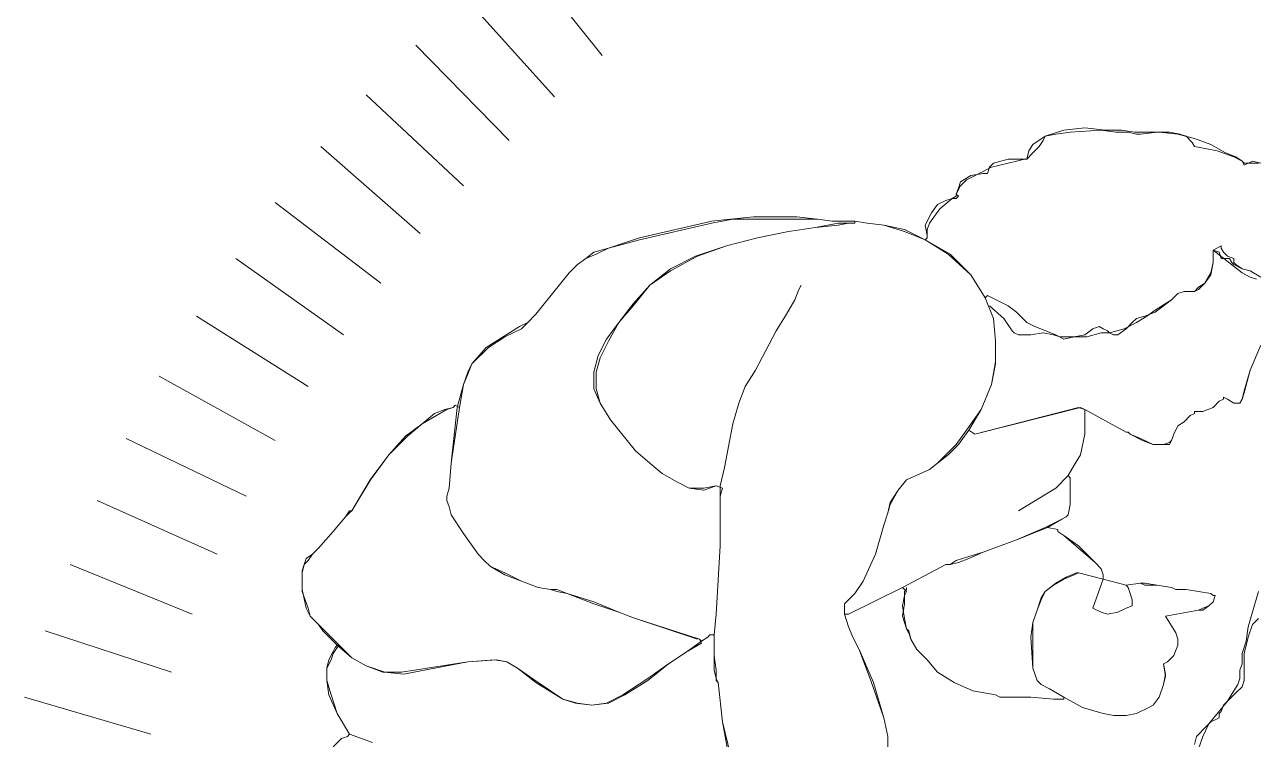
# Model space of a CAD drawing. Header units: centimetres. Extents: x -2268 to 4168, y -1681 to 1458.
# Drawn here: x 650.714 to 653.855, y 25.087 to 26.915 of the extents above; entities that cross this region are included whole.
import ezdxf

# ---------------------------------------------------------------- set-up
doc = ezdxf.new("R2010")
doc.units = ezdxf.units.CM
doc.layers.add('PDF _Geometria_Num_Penna__7', color=7, linetype='Continuous', lineweight=18)

msp = doc.modelspace()

# ---------------------------------------------------------------- linework, layer by layer
at = {"layer": 'PDF _Geometria_Num_Penna__7', "color": 7, "linetype": 'Continuous', "lineweight": 18, "flags": 128}
for points in [[(651.9788, 27.1002), (652.1905, 26.8356)], [(651.8412, 26.9837), (652.0687, 26.7297)], [(651.7142, 26.862), (651.9523, 26.6186)], [(651.5872, 26.735), (651.8359, 26.5022)], [(653.0213, 26.3752), (653.016, 26.4016), (653.0319, 26.4334), (653.0477, 26.4546), (653.0689, 26.4651), (653.0848, 26.4704), (653.0954, 26.4704), (653.1006, 26.4757), (653.0954, 26.481), (653.1059, 26.5022), (653.1218, 26.5181), (653.1536, 26.5339), (653.1853, 26.5498), (653.2488, 26.5657), (653.27, 26.571), (653.2753, 26.571), (653.2806, 26.5921), (653.2912, 26.608), (653.3229, 26.6292), (653.3705, 26.6451), (653.4235, 26.6504), (653.4764, 26.6451), (653.5187, 26.6451), (653.5505, 26.6398), (653.561, 26.6398), (653.614, 26.6398), (653.6616, 26.6345), (653.7039, 26.6239), (653.7463, 26.608), (653.7833, 26.5868), (653.8098, 26.5763), (653.8256, 26.5657), (653.8309, 26.5604), (653.868, 26.5604)], [(653.8733, 26.2693), (653.8468, 26.2852), (653.8256, 26.2905), (653.8045, 26.3011), (653.7992, 26.3064), (653.7939, 26.317), (653.7833, 26.317), (653.778, 26.317), (653.7727, 26.317), (653.7674, 26.3328), (653.7516, 26.3381), (653.7516, 26.3275), (653.7516, 26.3064), (653.7463, 26.2746), (653.7304, 26.2535), (653.7145, 26.2376), (653.7039, 26.2323), (653.6775, 26.2323), (653.6616, 26.227), (653.6457, 26.2111), (653.6034, 26.1794), (653.5769, 26.1688), (653.5557, 26.1635), (653.5452, 26.1529), (653.5293, 26.137), (653.5081, 26.1212), (653.4975, 26.1212), (653.487, 26.1265), (653.4817, 26.1317), (653.4711, 26.137), (653.4605, 26.1423), (653.4446, 26.137), (653.4235, 26.1212), (653.397, 26.1159), (653.3705, 26.1106), (653.3494, 26.1212), (653.2964, 26.1423), (653.2753, 26.1529), (653.2594, 26.1688), (653.2488, 26.1794), (653.2277, 26.1952), (653.1747, 26.2217), (653.1694, 26.2164), (653.1324, 26.2746), (653.0795, 26.3275), (653.016, 26.3646), (653.0213, 26.3699), (653.0213, 26.391), (653.0266, 26.4069), (653.053, 26.444), (653.0848, 26.4704), (653.0954, 26.4757), (653.0954, 26.481), (653.1006, 26.4969), (653.1059, 26.5128), (653.1324, 26.5286), (653.1641, 26.5339), (653.1694, 26.5339), (653.1747, 26.5339), (653.18, 26.5498), (653.1906, 26.5604), (653.2277, 26.571), (653.2647, 26.571), (653.2753, 26.571), (653.2912, 26.5868), (653.307, 26.6027), (653.3176, 26.6186), (653.3229, 26.6292), (653.3494, 26.6345), (653.3864, 26.6398), (653.4658, 26.6451), (653.5028, 26.6398), (653.5346, 26.6398), (653.5557, 26.6345), (653.5663, 26.6345), (653.6087, 26.6398), (653.6404, 26.6398), (653.6669, 26.6345), (653.6828, 26.6292), (653.6986, 26.6133), (653.7039, 26.6027), (653.7357, 26.5974), (653.7621, 26.5921), (653.8045, 26.5763), (653.8256, 26.5657), (653.8309, 26.5551), (653.8521, 26.5657), (653.8733, 26.5604)], [(651.4708, 26.6027), (651.7248, 26.3805)], [(651.3543, 26.4598), (651.6242, 26.2535)], [(652.4339, 25.3433), (652.2751, 25.3962), (652.2592, 25.4015), (652.2328, 25.412), (652.1693, 25.4385), (652.1005, 25.4597), (652.074, 25.4703), (652.0582, 25.4703), (652.0264, 25.4755), (651.9841, 25.4914), (651.9417, 25.5126), (651.9047, 25.5285), (651.8888, 25.5443), (651.8729, 25.5602), (651.8359, 25.6131), (651.8041, 25.6608), (651.7989, 25.6819), (651.7936, 25.6978), (651.7936, 25.7084), (651.7989, 25.7296), (651.8041, 25.7931), (651.82, 25.9359), (651.8359, 25.9942), (651.8465, 26.0259), (651.8571, 26.0471), (651.8941, 26.0894), (651.9788, 26.1423), (651.9999, 26.1529), (652.0211, 26.1741), (652.0634, 26.227), (652.1058, 26.2799), (652.127, 26.3011), (652.1481, 26.317), (652.1693, 26.3328), (652.2063, 26.3434), (652.2857, 26.3699), (652.4709, 26.4122), (652.5186, 26.4175), (652.5768, 26.4228), (652.6879, 26.4228), (652.7408, 26.4175), (652.7779, 26.4122), (652.8043, 26.4122), (652.8149, 26.4122), (652.8202, 26.4122), (652.8361, 26.4122), (652.8678, 26.4069), (652.9102, 26.4016), (652.9631, 26.391), (653.016, 26.3646), (653.0742, 26.3275), (653.1324, 26.2746), (653.1695, 26.2164), (653.1906, 26.1635), (653.1959, 26.1053), (653.1959, 26.0524), (653.1853, 25.9942), (653.1589, 25.9307), (653.1218, 25.8777), (653.0954, 25.8407), (653.0689, 25.8142), (653.0477, 25.7931), (653.0266, 25.7772), (652.9684, 25.7507), (652.9472, 25.7243), (652.926, 25.6925), (652.9207, 25.6661), (652.9102, 25.6343), (652.889, 25.5602), (652.8572, 25.4914), (652.8361, 25.4597), (652.8149, 25.4385), (652.8096, 25.4332), (652.8096, 25.4226), (652.8096, 25.4068), (652.8202, 25.375), (652.8308, 25.3485), (652.8467, 25.3168), (652.8784, 25.2321), (652.9102, 25.1422), (652.9207, 25.0945), (652.9207, 25.0469)], [(652.4815, 25.7349), (652.4498, 25.7296), (652.4127, 25.7296), (652.381, 25.7454), (652.3439, 25.7666), (652.3122, 25.7931), (652.2751, 25.8248), (652.2116, 25.9042), (652.1852, 25.9465), (652.1693, 25.9836), (652.1693, 26.0259), (652.1799, 26.0682), (652.201, 26.1106), (652.2328, 26.1529), (652.2698, 26.2005), (652.3122, 26.2482), (652.3651, 26.2905), (652.4286, 26.3223), (652.508, 26.3487), (652.5873, 26.3699), (652.6667, 26.3858), (652.7355, 26.3963), (652.7937, 26.4069), (652.8149, 26.4069), (652.8361, 26.4069)], [(652.5186, 25.0469), (652.4974, 25.1316), (652.4868, 25.2321), (652.4815, 25.2374), (652.4815, 25.2639), (652.4762, 25.3009), (652.4762, 25.3538), (652.4815, 25.4068), (652.4921, 25.5814), (652.4921, 25.6184), (652.4921, 25.6555), (652.4921, 25.6766), (652.4921, 25.6925), (652.4921, 25.7084), (652.4974, 25.7296), (652.4815, 25.7349), (652.4498, 25.7243), (652.4127, 25.7296), (652.381, 25.7454), (652.3439, 25.7666), (652.3122, 25.7931), (652.2751, 25.8248), (652.2116, 25.9042), (652.1852, 25.9465), (652.1746, 25.9836), (652.1746, 26.0259), (652.1852, 26.063), (652.2063, 26.1053), (652.2328, 26.1529), (652.2698, 26.1952), (652.3122, 26.2482), (652.3651, 26.2852), (652.4339, 26.3223), (652.508, 26.3487), (652.5873, 26.3699), (652.6667, 26.3858), (652.7355, 26.3963), (652.7937, 26.4016), (652.8202, 26.4069), (652.8361, 26.4069), (652.8361, 26.4122), (652.8678, 26.4069), (652.9102, 26.4016), (652.9631, 26.3858), (653.016, 26.3646), (653.0795, 26.3275), (653.1324, 26.2746), (653.1695, 26.2164), (653.1906, 26.1635), (653.1959, 26.1053), (653.1959, 26.0471), (653.1853, 25.9942), (653.1589, 25.9307), (653.1271, 25.8777), (653.1007, 25.8407), (653.0742, 25.8142), (653.0477, 25.7931), (653.0266, 25.7772), (652.9684, 25.7507), (652.9472, 25.7243), (652.926, 25.6872), (652.9207, 25.6661), (652.9102, 25.6343), (652.889, 25.5602), (652.8572, 25.4914), (652.8361, 25.4597), (652.8149, 25.4385), (652.8096, 25.4332), (652.8096, 25.4226), (652.8096, 25.4068), (652.8202, 25.375), (652.8308, 25.3485), (652.8467, 25.3168), (652.8837, 25.2321), (652.9102, 25.1422), (652.9207, 25.0945), (652.9207, 25.0469)], [(653.8733, 26.0947), (653.8468, 26.0312), (653.8309, 25.973), (653.8257, 25.9571), (653.8204, 25.9465), (653.8045, 25.9465), (653.7886, 25.9571), (653.778, 25.9624), (653.778, 25.9571), (653.7674, 25.9518), (653.7516, 25.9359), (653.7251, 25.9254), (653.7092, 25.9254), (653.7039, 25.9254), (653.7039, 25.9201), (653.6934, 25.9148), (653.6775, 25.8989), (653.6616, 25.8883), (653.651, 25.8671), (653.6457, 25.8513), (653.6404, 25.8407), (653.6246, 25.8407), (653.5981, 25.8407), (653.5716, 25.8513), (653.5399, 25.8671), (653.5346, 25.8724), (653.5293, 25.8724), (653.4235, 25.9307), (653.4129, 25.9359), (653.143, 25.8671), (653.1271, 25.8777), (653.1589, 25.9307), (653.1853, 25.9942), (653.1959, 26.0471), (653.1959, 26.1053), (653.1906, 26.1635), (653.1695, 26.2164), (653.1747, 26.2217), (653.2277, 26.1952), (653.2488, 26.1794), (653.2594, 26.1688), (653.2753, 26.1529), (653.2965, 26.1423), (653.3494, 26.1212), (653.3706, 26.1106), (653.397, 26.1159), (653.4235, 26.1212), (653.4446, 26.137), (653.4605, 26.1423), (653.4711, 26.137), (653.4817, 26.1317), (653.487, 26.1265), (653.4976, 26.1212), (653.5081, 26.1212), (653.5293, 26.137), (653.5452, 26.1529), (653.5558, 26.1635), (653.5769, 26.1688), (653.6034, 26.1794), (653.6457, 26.2111), (653.6616, 26.227), (653.6775, 26.2323), (653.7039, 26.2323), (653.7145, 26.2376), (653.7304, 26.2535), (653.7463, 26.2746), (653.7516, 26.3064), (653.7516, 26.3275), (653.7516, 26.3381), (653.7727, 26.3487), (653.7727, 26.3434), (653.778, 26.3328), (653.7886, 26.3223), (653.8045, 26.317), (653.8045, 26.3064), (653.8098, 26.3011), (653.8257, 26.2905), (653.8468, 26.2852), (653.8733, 26.2693)], [(653.8627, 26.264), (653.8468, 26.2693), (653.8256, 26.2799), (653.7516, 26.3381), (653.7516, 26.3275), (653.7516, 26.3064), (653.7463, 26.2799), (653.7304, 26.2535), (653.7145, 26.2429), (653.7039, 26.2323), (653.6775, 26.2323), (653.6616, 26.227), (653.6457, 26.2111), (653.6034, 26.1847), (653.5822, 26.1688), (653.5557, 26.1529), (653.524, 26.137), (653.487, 26.1265), (653.4817, 26.1265), (653.4658, 26.1265), (653.4287, 26.1159), (653.3811, 26.1159), (653.3599, 26.1159), (653.3441, 26.1212), (653.3176, 26.1265), (653.2859, 26.1212), (653.2541, 26.1212), (653.2435, 26.1265), (653.2382, 26.1317), (653.2171, 26.1635), (653.18, 26.1952)], [(651.2538, 26.317), (651.529, 26.1212)], [(652.6985, 26.2482), (652.6932, 26.2376), (652.6826, 26.2111), (652.6614, 26.1741), (652.635, 26.1317), (652.5821, 26.0312), (652.5556, 25.9889), (652.5397, 25.9465), (652.5238, 25.8936), (652.5133, 25.8354), (652.5027, 25.7825), (652.4921, 25.7349), (652.4921, 25.7084), (652.4921, 25.6925), (652.4921, 25.6766), (652.4921, 25.6555), (652.4921, 25.6237), (652.4921, 25.5814), (652.4815, 25.4068), (652.4762, 25.3538), (652.4762, 25.3009), (652.4762, 25.2639), (652.4815, 25.2427), (652.4868, 25.2321), (652.4974, 25.1316), (652.5133, 25.0469)], [(651.1532, 26.1688), (651.439, 25.9889)], [(653.143, 25.8671), (653.4076, 25.9359), (653.4235, 25.9307), (653.5293, 25.8724), (653.5346, 25.8724), (653.5399, 25.8671), (653.5664, 25.8566), (653.5981, 25.8407), (653.6246, 25.8407), (653.6404, 25.846), (653.6457, 25.8513), (653.651, 25.8671), (653.6616, 25.8883), (653.6775, 25.8989), (653.6934, 25.9148), (653.7039, 25.9201), (653.7039, 25.9254), (653.7092, 25.9254), (653.7251, 25.9254), (653.7516, 25.9359), (653.7674, 25.9518), (653.778, 25.9571), (653.778, 25.9624), (653.7886, 25.9571), (653.8045, 25.9465), (653.8204, 25.9465), (653.8257, 25.9571), (653.8309, 25.9783), (653.8468, 26.0312), (653.8733, 26.0947)], [(651.058, 26.0153), (651.3543, 25.8513)], [(652.4656, 25.3538), (652.4603, 25.3485), (652.4445, 25.338), (652.4074, 25.3115), (652.3598, 25.2797), (652.3069, 25.2427), (652.2434, 25.2004), (652.201, 25.1792), (652.164, 25.1739), (652.1217, 25.1792), (652.0899, 25.1898), (652.0211, 25.2321), (651.9735, 25.2692), (651.947, 25.285), (651.9153, 25.2903), (651.8465, 25.285), (651.6771, 25.2586), (651.6295, 25.2586), (651.5872, 25.2745), (651.5501, 25.2956), (651.5131, 25.3274), (651.476, 25.3644), (651.4655, 25.3803), (651.4549, 25.3909), (651.4443, 25.4015), (651.4337, 25.4226), (651.4231, 25.4703), (651.4231, 25.5179), (651.4284, 25.5338), (651.4337, 25.5496), (651.4496, 25.5602), (651.4655, 25.5761), (651.5025, 25.6184), (651.5343, 25.6555), (651.5448, 25.6713), (651.5501, 25.6713), (651.5978, 25.7507), (651.6454, 25.8142), (651.6877, 25.8619), (651.7301, 25.8936), (651.7618, 25.9201), (651.7883, 25.9307), (651.8094, 25.9359), (651.8147, 25.9412)], [(653.4235, 25.9254), (653.4235, 25.9201), (653.4235, 25.9095), (653.4235, 25.8671), (653.4129, 25.8142), (653.397, 25.7878), (653.3811, 25.7613), (653.3494, 25.7296), (653.2541, 25.6713)], [(650.9733, 25.8566), (651.2802, 25.7084)], [(652.8202, 25.4068), (652.9578, 25.4755), (653.0689, 25.5338), (653.0795, 25.5338), (653.0954, 25.5443), (653.1271, 25.5549), (653.1642, 25.5655), (653.2488, 25.5973), (653.3229, 25.629), (653.3653, 25.6502), (653.3758, 25.6555), (653.3811, 25.6608), (653.3864, 25.6872), (653.3864, 25.719), (653.3864, 25.7454), (653.3864, 25.756)], [(650.8992, 25.6978), (651.2062, 25.5602)], [(653.3547, 25.6237), (653.3547, 25.6184), (653.3706, 25.6078), (653.4076, 25.5814), (653.4499, 25.5391), (653.4658, 25.5232), (653.4711, 25.5073)], [(650.8304, 25.5338), (651.1427, 25.4068)], [(652.9684, 25.4755), (652.9684, 25.4703), (652.9631, 25.465), (652.9631, 25.4332), (652.9578, 25.4015), (652.9684, 25.3697), (652.9737, 25.3644), (652.9789, 25.3433), (652.9948, 25.3168), (653.0213, 25.2903), (653.0477, 25.2586), (653.0901, 25.2321), (653.1377, 25.211), (653.1959, 25.2004), (653.2065, 25.1951), (653.2277, 25.1951), (653.2859, 25.1951), (653.3441, 25.1898), (653.36, 25.1898), (653.3706, 25.1898)], [(653.868, 25.465), (653.8415, 25.375), (653.8362, 25.338), (653.8257, 25.3062), (653.8257, 25.2797), (653.8204, 25.2639), (653.8204, 25.2427), (653.8151, 25.2268), (653.8045, 25.211), (653.7886, 25.1845), (653.741, 25.1263), (653.7251, 25.0945), (653.7145, 25.0628), (653.7145, 25.0363), (653.7304, 25.0152), (653.7569, 24.9993), (653.778, 24.9834), (653.8045, 24.9622), (653.8257, 24.9411), (653.8362, 24.9199), (653.8521, 24.9093), (653.8786, 24.8987)], [(653.7039, 25.0734), (653.7092, 25.0945), (653.7357, 25.121), (653.7463, 25.1316), (653.7568, 25.1369), (653.7674, 25.1422), (653.7674, 25.1475), (653.7674, 25.1527), (653.7727, 25.158), (653.778, 25.1739), (653.8098, 25.2057), (653.8256, 25.2215), (653.8309, 25.2374), (653.8309, 25.2586), (653.8309, 25.2797), (653.8309, 25.3062), (653.8415, 25.3485), (653.8521, 25.3803), (653.868, 25.3962)], [(650.7669, 25.3644), (651.0897, 25.2586)], [(651.603, 25.0787), (651.5448, 25.0998), (651.5131, 25.1527), (651.4972, 25.2004), (651.4866, 25.2374), (651.4866, 25.2692), (651.4972, 25.2903), (651.5025, 25.3062), (651.5131, 25.3221), (651.5184, 25.3274), (651.5501, 25.2956), (651.5872, 25.2745), (651.6348, 25.2586), (651.6824, 25.2533), (651.8465, 25.285), (651.9205, 25.2903), (651.947, 25.285), (651.9735, 25.2692), (652.0264, 25.2321), (652.0899, 25.1898), (652.1269, 25.1792), (652.164, 25.1739), (652.2063, 25.1792), (652.2486, 25.2004), (652.3069, 25.2374), (652.3598, 25.2797), (652.4074, 25.3115), (652.4444, 25.338), (652.4603, 25.3485), (652.4656, 25.3538), (652.4762, 25.3538), (652.4762, 25.3009), (652.4815, 25.2639), (652.4815, 25.2374), (652.4868, 25.2321), (652.4974, 25.1316), (652.5185, 25.0469)], [(651.5184, 25.3274), (651.5131, 25.3274), (651.5078, 25.3221), (651.5025, 25.3115), (651.4919, 25.2903), (651.4866, 25.2692), (651.4866, 25.2374), (651.4919, 25.2004), (651.5131, 25.1527), (651.5448, 25.0998)], [(650.714, 25.1951), (651.0368, 25.0998)], [(651.603, 25.0787), (651.5448, 25.0998), (651.5395, 25.0945), (651.5237, 25.0892), (651.5025, 25.0681)]]:
    msp.add_lwpolyline(points, dxfattribs=at)
for points in [[(651.7936, 25.6978), (651.7936, 25.7084), (651.7989, 25.7296), (651.8041, 25.7931), (651.8253, 25.9359), (651.8359, 25.9942), (651.8465, 26.0206), (651.8571, 26.0471), (651.8994, 26.0894), (651.9417, 26.1159), (651.9841, 26.137), (651.9999, 26.1529), (652.0211, 26.1741), (652.0634, 26.227), (652.1058, 26.2799), (652.127, 26.3011), (652.1481, 26.317), (652.1746, 26.3275), (652.2063, 26.3434), (652.2857, 26.3646), (652.4709, 26.4069), (652.5238, 26.4175), (652.5768, 26.4175), (652.6879, 26.4175), (652.7408, 26.4175), (652.7779, 26.4122), (652.8043, 26.4122), (652.8149, 26.4122), (652.8202, 26.4122), (652.8361, 26.4122), (652.8361, 26.4069), (652.8202, 26.4069), (652.7937, 26.4016), (652.7355, 26.3963), (652.6667, 26.3858), (652.5873, 26.3699), (652.508, 26.3487), (652.4339, 26.3223), (652.3651, 26.2852), (652.3122, 26.2482), (652.2698, 26.1952), (652.2328, 26.1529), (652.2063, 26.1053), (652.1852, 26.063), (652.1746, 26.0259), (652.1746, 25.9836), (652.1852, 25.9465), (652.2116, 25.9042), (652.2751, 25.8248), (652.3122, 25.7931), (652.3439, 25.7666), (652.381, 25.7454), (652.4127, 25.7296), (652.4498, 25.7243), (652.4815, 25.7349), (652.4974, 25.7296), (652.4921, 25.7084), (652.4921, 25.6925), (652.4921, 25.6766), (652.4921, 25.6555), (652.4921, 25.6184), (652.4921, 25.5814), (652.4815, 25.4068), (652.4762, 25.3538), (652.4656, 25.3538), (652.4603, 25.3485), (652.4445, 25.338), (652.4392, 25.3433), (652.2751, 25.3962), (652.2592, 25.4015), (652.2328, 25.412), (652.1693, 25.4332), (652.1005, 25.4597), (652.074, 25.465), (652.0582, 25.4703), (652.0264, 25.4755), (651.9841, 25.4914), (651.9417, 25.5073), (651.9047, 25.5285), (651.8888, 25.5443), (651.8729, 25.5602), (651.8359, 25.6131), (651.8041, 25.6608), (651.7989, 25.6819)], [(651.4549, 25.3909), (651.4443, 25.4015), (651.439, 25.4226), (651.4231, 25.465), (651.4231, 25.5126), (651.4284, 25.5338), (651.439, 25.5443), (651.4496, 25.5602), (651.4654, 25.5761), (651.5025, 25.6184), (651.5342, 25.6555), (651.5448, 25.6661), (651.5501, 25.6713), (651.5977, 25.7507), (651.6454, 25.8142), (651.693, 25.8619), (651.73, 25.8936), (651.7671, 25.9148), (651.7935, 25.9307), (651.8094, 25.9359), (651.8147, 25.9412), (651.8253, 25.9359), (651.8041, 25.7931), (651.7988, 25.7296), (651.7935, 25.7084), (651.7935, 25.6978), (651.7988, 25.6819), (651.8041, 25.6608), (651.8359, 25.6131), (651.8729, 25.5602), (651.8888, 25.5443), (651.9047, 25.5285), (651.9417, 25.5073), (651.9841, 25.4914), (652.0264, 25.4755), (652.0581, 25.4703), (652.074, 25.465), (652.1005, 25.4597), (652.1693, 25.4332), (652.2328, 25.412), (652.2592, 25.4015), (652.2751, 25.3962), (652.4392, 25.3433), (652.4444, 25.3327), (652.4074, 25.3115), (652.3598, 25.2797), (652.3069, 25.2374), (652.2486, 25.2004), (652.2063, 25.1792), (652.164, 25.1739), (652.1269, 25.1792), (652.0899, 25.1898), (652.0264, 25.2321), (651.9735, 25.2692), (651.947, 25.285), (651.9205, 25.2903), (651.8465, 25.285), (651.6824, 25.2533), (651.6348, 25.2586), (651.5872, 25.2745), (651.5501, 25.2956), (651.5184, 25.3274), (651.4813, 25.3644), (651.4654, 25.3803)], [(652.8096, 25.4068), (652.8096, 25.4226), (652.8096, 25.4332), (652.8149, 25.4385), (652.8361, 25.4597), (652.8572, 25.4914), (652.889, 25.5602), (652.9102, 25.6343), (652.9207, 25.6661), (652.926, 25.6872), (652.9472, 25.7243), (652.9684, 25.7507), (653.0266, 25.7772), (653.0477, 25.7931), (653.0742, 25.8142), (653.1007, 25.8407), (653.1271, 25.8777), (653.143, 25.8671), (653.4129, 25.9359), (653.4235, 25.9307), (653.4235, 25.9254), (653.4235, 25.9201), (653.4235, 25.9095), (653.4235, 25.8671), (653.4129, 25.8142), (653.397, 25.7878), (653.3811, 25.7613), (653.3864, 25.756), (653.3864, 25.7454), (653.3864, 25.719), (653.3864, 25.6872), (653.3811, 25.6608), (653.3758, 25.6555), (653.3653, 25.6502), (653.3282, 25.629), (653.2488, 25.5973), (653.1642, 25.5655), (653.1271, 25.5496), (653.1007, 25.5391), (653.0795, 25.5338), (653.0689, 25.5338), (652.9578, 25.4755), (652.8202, 25.4068)], [(652.9684, 25.3697), (652.9631, 25.3962), (652.9578, 25.4279), (652.9631, 25.4544), (652.9684, 25.465), (652.9578, 25.4755), (653.0689, 25.5338), (653.0795, 25.5338), (653.1007, 25.5391), (653.1271, 25.5496), (653.1642, 25.5655), (653.2488, 25.5973), (653.3282, 25.629), (653.3547, 25.6237), (653.3547, 25.6184), (653.3706, 25.6078), (653.4076, 25.5761), (653.4499, 25.5391), (653.4658, 25.5232), (653.4711, 25.5073), (653.4711, 25.4967), (653.4076, 25.5126), (653.397, 25.5073), (653.3706, 25.4967), (653.3441, 25.4808), (653.3229, 25.465), (653.3123, 25.4491), (653.3018, 25.4173), (653.2912, 25.3856), (653.2912, 25.3485), (653.2912, 25.2692), (653.3018, 25.2374), (653.3123, 25.2268), (653.3335, 25.2162), (653.3706, 25.1951), (653.3706, 25.1898), (653.36, 25.1898), (653.3441, 25.1898), (653.2859, 25.1951), (653.2277, 25.1951), (653.2065, 25.1951), (653.1959, 25.2004), (653.1377, 25.211), (653.0901, 25.2321), (653.0477, 25.2586), (653.0213, 25.2903), (652.9948, 25.3168), (652.9789, 25.3433), (652.9737, 25.3591)], [(653.4446, 25.4226), (653.4658, 25.412), (653.4817, 25.4068), (653.5081, 25.412), (653.5293, 25.4226), (653.5452, 25.4279), (653.5452, 25.4438), (653.5399, 25.4597), (653.5346, 25.4755), (653.5293, 25.4808), (653.5664, 25.4861), (653.5769, 25.4861), (653.6087, 25.4808), (653.6457, 25.4755), (653.6563, 25.4703), (653.6669, 25.4703), (653.6828, 25.4703), (653.7145, 25.465), (653.7463, 25.4597), (653.7516, 25.4544), (653.7569, 25.4544), (653.7516, 25.4385), (653.741, 25.4279), (653.7251, 25.4226), (653.7145, 25.4173), (653.6299, 25.4015), (653.6563, 25.3591), (653.6616, 25.3433), (653.6616, 25.3274), (653.651, 25.3009), (653.6351, 25.285), (653.6246, 25.2797), (653.6299, 25.2533), (653.6246, 25.2268), (653.614, 25.1951), (653.5981, 25.1739), (653.5875, 25.1686), (653.5558, 25.1527), (653.5293, 25.1475), (653.4976, 25.1475), (653.4711, 25.1527), (653.4182, 25.1686), (653.3706, 25.1951), (653.3335, 25.2162), (653.3123, 25.2268), (653.3018, 25.2374), (653.2912, 25.2692), (653.2859, 25.3485), (653.2912, 25.3856), (653.3018, 25.4173), (653.3123, 25.4491), (653.3229, 25.465), (653.3441, 25.4808), (653.3706, 25.4967), (653.397, 25.5073), (653.4076, 25.5126), (653.4711, 25.4967)], [(653.2912, 25.3485), (653.2912, 25.3856), (653.3018, 25.4173), (653.3123, 25.4438), (653.3229, 25.465), (653.3494, 25.4861), (653.3758, 25.502), (653.4023, 25.5126), (653.4076, 25.5126), (653.4711, 25.4967), (653.5293, 25.4808), (653.5664, 25.4861), (653.5769, 25.4808), (653.6087, 25.4808), (653.6457, 25.4755), (653.6563, 25.4703), (653.6669, 25.4703), (653.6828, 25.4703), (653.7145, 25.465), (653.7463, 25.4597), (653.7516, 25.4544), (653.7569, 25.4544), (653.7516, 25.4385), (653.741, 25.4279), (653.7251, 25.4173), (653.7145, 25.4173), (653.6299, 25.4015), (653.6563, 25.3591), (653.6616, 25.3433), (653.6616, 25.3274), (653.651, 25.3009), (653.6351, 25.285), (653.6246, 25.2797), (653.6299, 25.248), (653.6246, 25.2268), (653.614, 25.1951), (653.5981, 25.1739), (653.5875, 25.1686), (653.5558, 25.1527), (653.5293, 25.1475), (653.4976, 25.1475), (653.4711, 25.1527), (653.4182, 25.1686), (653.3706, 25.1951), (653.3335, 25.2162), (653.3123, 25.2268), (653.3018, 25.2374), (653.2912, 25.2692)]]:
    msp.add_lwpolyline(points, close=True, dxfattribs=at)

doc.saveas('drawing.dxf')
